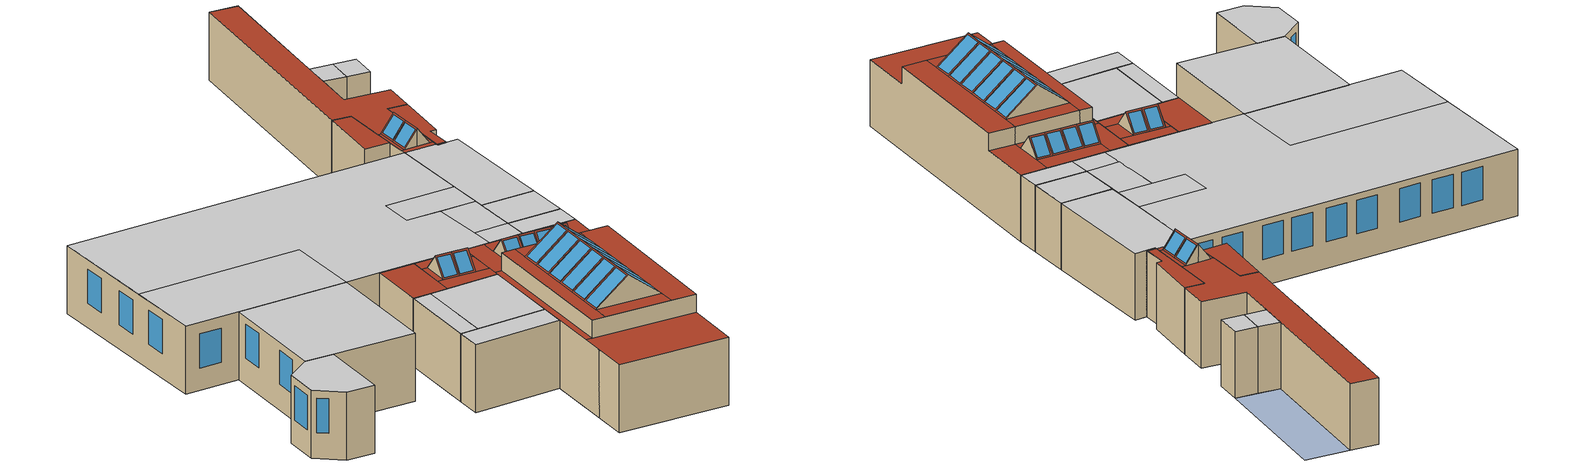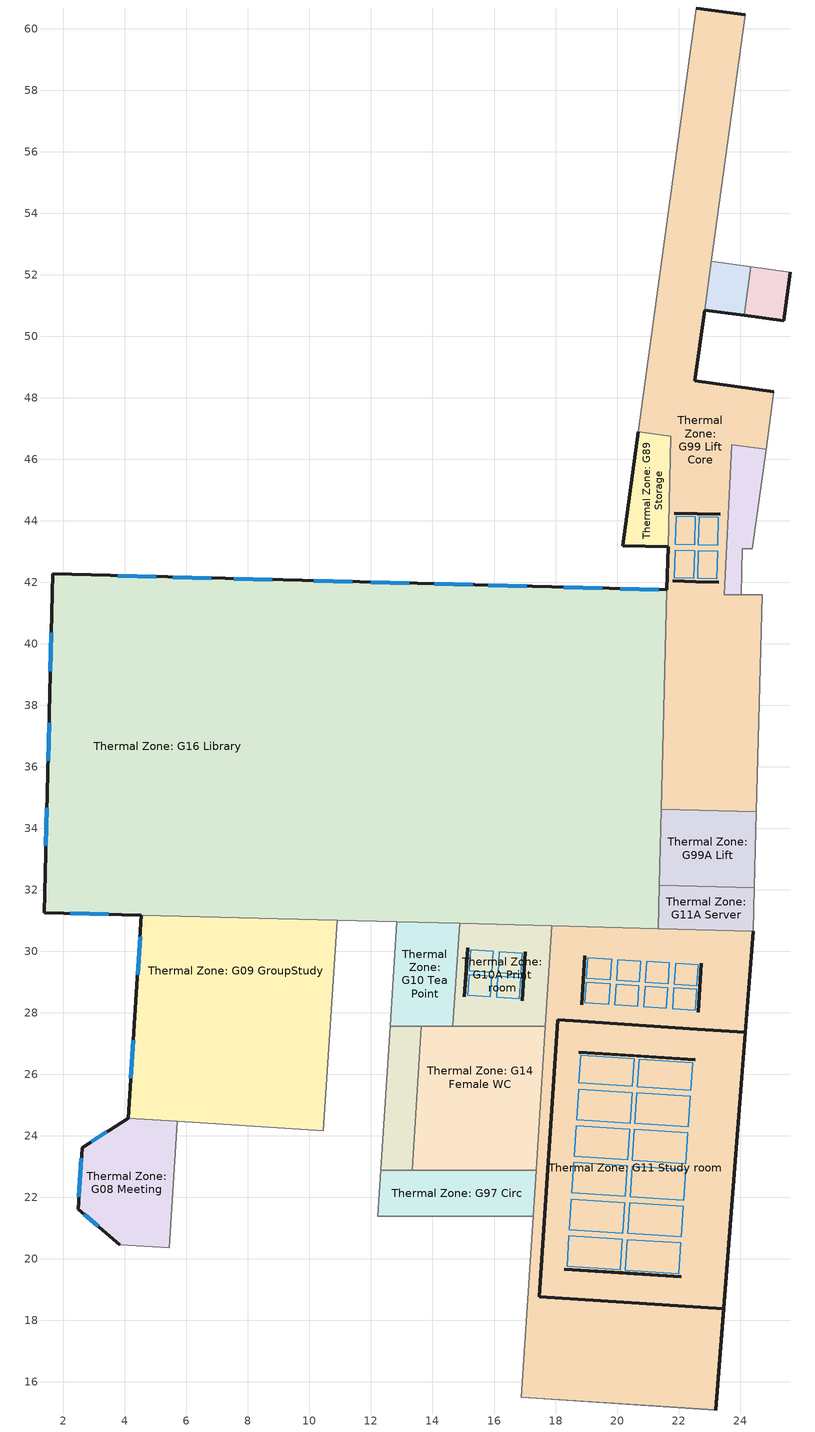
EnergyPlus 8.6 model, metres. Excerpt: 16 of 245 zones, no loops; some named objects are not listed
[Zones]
Thermal Zone: G08 Meeting
 floor to Thermal Zone: LG11 Office (InteriorCeiling Reversed): 4.1,24.58 5.7,24.48 5.44,20.36 3.83,20.47 2.48,21.62 2.61,23.62 z0
 wall outside (ExternalWall): 4.1,24.58 2.61,23.62 2.48,21.62 3.83,20.47 z0:3.77
 wall to Thermal Zone: G09 GroupStudy (InteriorWall): 5.7,24.48 4.1,24.58 z0:3.77
 wall to Thermal Zone: G07 Reception (InteriorWall): 3.83,20.47 5.44,20.36 5.7,24.48 z0:3.77
 window (GlazingCH): 2.68,21.44 3.13,21.06 / 3.4,24.13 2.9,23.81 z1.44:3.34; 2.58,23.27 2.5,22.02 z1.42:3.32
 ceiling to Thermal Zone: 106 Office (InteriorCeiling Reversed): 5.44,20.36 5.7,24.48 4.1,24.58 2.61,23.62 2.48,21.62 3.83,20.47 z3.77
Thermal Zone: G09 GroupStudy
 floor to Thermal Zone: LG13 Office (InteriorCeiling): 10.67,27.57 10.45,24.17 4.1,24.58 4.3,27.57 z0
 floor to Thermal Zone: LG15 Office (InteriorCeiling Reversed): 4.53,31.18 10.9,31.01 10.67,27.57 4.3,27.57 z0
 wall outside (ExternalWall): 4.53,31.18 4.1,24.58 z0:3.77
 wall to Thermal Zone: G07 Reception (InteriorWall): 5.7,24.48 10.45,24.17 10.9,31.01 z0:3.77
 wall to Thermal Zone: G16 Library (InteriorWall): 10.9,31.01 4.53,31.18 z0:3.77
 window (GlazingCH): 4.49,30.48 4.41,29.23 z1.47:3.37; 4.27,27.12 4.19,25.87 z1.42:3.32
 ceiling to Thermal Zone: 110 Kitchen (InteriorCeiling): 10.45,24.17 10.9,31.01 4.53,31.18 4.1,24.58 z3.77
Thermal Zone: G10 Tea Point
 floor to Thermal Zone: LG16 Cycles Store (InteriorCeiling): 12.84,30.96 14.88,30.91 14.66,27.57 12.62,27.57 z0
 wall to Thermal Zone: G14 Female WC (InteriorWall): 13.64,27.57 14.66,27.57 z0:3.77
 wall to Thermal Zone: G97A Riser (InteriorWall): 12.62,27.57 13.64,27.57 z0:3.77
 wall to Thermal Zone: G07 Reception (InteriorWall): 12.84,30.96 12.62,27.57 z0:3.77
 wall to Thermal Zone: G16 Library (InteriorWall): 14.88,30.91 12.84,30.96 z0:3.77
 wall to Thermal Zone: G10A Print room (InteriorWall): 14.66,27.57 14.88,30.91 z0:3.77
 roof outside (ExternalRoof): 14.66,27.57 14.88,30.91 12.84,30.96 12.62,27.57 z3.77
Thermal Zone: G10A Print room
 floor to Thermal Zone: LG16 Cycles Store (InteriorCeiling Reversed): 14.88,30.91 17.89,30.83 17.67,27.57 14.66,27.57 z0
 wall outside (ExternalWall): 16.97,29.19,4.77 16.92,28.39,3.77 17.02,29.99,3.77; 15.09,29.32,4.77 15.04,28.52,3.77 15.14,30.11,3.77
 wall to Thermal Zone: G16 Library (InteriorWall): 17.89,30.83 14.88,30.91 z0:3.77
 wall to Thermal Zone: G11 Study room (InteriorWall): 17.67,27.57 17.89,30.83 z0:3.77
 wall to Thermal Zone: G14 Female WC (InteriorWall): 14.66,27.57 17.67,27.57 z0:3.77
 roof outside (ExternalRoof): 16.03,29.25,4.77 15.98,28.46,3.77 16.92,28.39,3.77 16.97,29.19,4.77; 15.04,28.52 15.14,30.11 14.83,30.13 14.73,28.54 z3.77; 17.83,29.94 17.89,30.83 14.88,30.91 14.83,30.13 z3.77; 17.72,28.34 17.83,29.94 17.02,29.99 16.92,28.39 z3.77; 15.09,29.32,4.77 15.04,28.52,3.77 15.98,28.46,3.77 16.03,29.25,4.77; 15.09,29.32,4.77 16.03,29.25,4.77 16.08,30.05,3.77 15.14,30.11,3.77; 17.67,27.57 17.72,28.34 14.73,28.54 14.66,27.57 z3.77; 16.03,29.25,4.77 16.97,29.19,4.77 17.02,29.99,3.77 16.08,30.05,3.77
 skylight (GlazingCH): 16.13,29.19,4.69 16.08,28.51,3.85 16.82,28.46,3.85 16.86,29.14,4.69; 15.19,29.25,4.69 15.14,28.57,3.85 15.88,28.52,3.85 15.93,29.2,4.69; 15.93,29.32,4.69 15.98,30,3.85 15.24,30.04,3.85 15.2,29.37,4.69; 16.87,29.26,4.69 16.92,29.94,3.85 16.18,29.98,3.85 16.13,29.31,4.69
Thermal Zone: G11 Study room
 floor ground (ExternalFloor): 17.89,30.83 24.43,30.66 23.21,15.09 16.88,15.5 z0
 wall outside (ExternalWall): 24.17,27.37 22.61,27.47 18.81,27.72 18.07,27.77 17.48,18.77 23.47,18.38 z3.77:4.77; 22.69,28.82,4.77 22.64,28.02,3.77 22.75,29.62,3.77; 23.47,18.38,4.77 23.47,18.38,3.77 23.21,15.09,3.77 23.21,15.09,0 24.43,30.66,0 24.43,30.66,3.77 24.17,27.37,3.77 24.17,27.37,4.77; 18.9,29.07,4.77 18.85,28.27,3.77 18.95,29.86,3.77; 20.19,19.54,6.27 18.29,19.67,4.77 22.08,19.42,4.77; 20.65,26.6,6.27 22.54,26.47,4.77 18.75,26.72,4.77
 wall to Thermal Zone: G11A Server (InteriorWall): 24.43,30.66 21.33,30.74 z0:3.77
 wall to Thermal Zone: G93B Circ (InteriorWall): 16.88,15.5 23.21,15.09 z0:3.77
 wall to Thermal Zone: G12 Store (InteriorWall): 17.01,17.46 16.88,15.5 z0:3.77
 wall to Thermal Zone: G13 Male WC (InteriorWall): 17.27,21.39 17.01,17.46 z0:3.77
 wall to Thermal Zone: G97 Circ (InteriorWall): 17.37,22.88 17.27,21.39 z0:3.77
 wall to Thermal Zone: G14 Female WC (InteriorWall): 17.67,27.57 17.37,22.88 z0:3.77
 wall to Thermal Zone: G16 Library (InteriorWall): 21.33,30.74 17.89,30.83 z0:3.77
 roof outside (ExternalRoof): 22.61,27.47 22.64,28.02 18.85,28.27 18.81,27.72 z3.77; 24.17,27.37 24.43,30.66 22.82,30.7 22.61,27.47 z3.77; 22.75,29.62 22.82,30.7 19.02,30.8 18.95,29.86 z3.77; 22.69,28.82,4.77 22.75,29.62,3.77 21.81,29.68,3.77 21.76,28.88,4.77; 20.82,28.94,4.77 21.76,28.88,4.77 21.81,29.68,3.77 20.87,29.74,3.77; 20.82,28.94,4.77 20.87,29.74,3.77 19.93,29.8,3.77 19.88,29,4.77; 19.88,29,4.77 19.83,28.2,3.77 20.77,28.14,3.77 20.82,28.94,4.77; 22.69,28.82,4.77 21.76,28.88,4.77 21.7,28.08,3.77 22.64,28.02,3.77; 20.82,28.94,4.77 20.77,28.14,3.77 21.7,28.08,3.77 21.76,28.88,4.77; 23.21,15.09 23.47,18.38 17.1,18.79 16.88,15.5 z3.77; 18.9,29.07,4.77 18.85,28.27,3.77 19.83,28.2,3.77 19.88,29,4.77; 18.9,29.07,4.77 19.88,29,4.77 19.93,29.8,3.77 18.95,29.86,3.77; 17.48,18.77 18.07,27.77 17.69,27.79 17.1,18.79 z3.77; 18.81,27.72 19.02,30.8 17.89,30.83 17.69,27.79 z3.77; 18.23,18.72 18.81,27.72 18.07,27.77 17.48,18.77 z4.77; 23.47,18.38 24.17,27.37 22.61,27.47 22.02,18.47 z4.77; 22.02,18.47 22.08,19.42 18.29,19.67 18.23,18.72 z4.77; 22.54,26.47 22.61,27.47 18.81,27.72 18.75,26.72 z4.77; 20.19,19.54,6.27 20.26,20.74,6.27 18.37,20.86,4.77 18.29,19.67,4.77; 20.19,19.54,6.27 22.08,19.42,4.77 22.16,20.61,4.77 20.26,20.74,6.27; 20.57,25.51,6.27 22.47,25.38,4.77 22.54,26.47,4.77 20.65,26.6,6.27; 20.5,24.31,6.27 22.39,24.19,4.77 22.47,25.38,4.77 20.57,25.51,6.27; 20.5,24.31,6.27 20.42,23.12,6.27 22.31,23,4.77 22.39,24.19,4.77; 20.34,21.93,6.27 22.24,21.8,4.77 22.31,23,4.77 20.42,23.12,6.27; 20.26,20.74,6.27 22.16,20.61,4.77 22.24,21.8,4.77 20.34,21.93,6.27; 20.26,20.74,6.27 20.34,21.93,6.27 18.44,22.05,4.77 18.37,20.86,4.77; 20.34,21.93,6.27 20.42,23.12,6.27 18.52,23.24,4.77 18.44,22.05,4.77; 20.5,24.31,6.27 18.6,24.44,4.77 18.52,23.24,4.77 20.42,23.12,6.27; 20.5,24.31,6.27 20.57,25.51,6.27 18.68,25.63,4.77 18.6,24.44,4.77; 20.65,26.6,6.27 18.75,26.72,4.77 18.68,25.63,4.77 20.57,25.51,6.27
 skylight (GlazingCH): 21.86,28.94,4.69 22.6,28.89,4.69 22.64,29.56,3.85 21.9,29.61,3.85; 21.66,28.95,4.69 21.7,29.62,3.85 20.97,29.67,3.85 20.92,29,4.69; 20.72,29.01,4.69 20.77,29.68,3.85 20.03,29.73,3.85 19.98,29.06,4.69; 20.71,28.89,4.69 19.98,28.93,4.69 19.93,28.26,3.85 20.67,28.21,3.85; 22.59,28.76,4.69 21.85,28.81,4.69 21.81,28.14,3.85 22.55,28.09,3.85; 20.91,28.87,4.69 20.87,28.2,3.85 21.61,28.15,3.85 21.65,28.82,4.69; 19,29,4.69 18.95,28.32,3.85 19.73,28.27,3.85 19.78,28.95,4.69; 19.78,29.07,4.69 19.83,29.75,3.85 19.05,29.8,3.85 19.01,29.12,4.69; 20.11,19.65,6.21 20.18,20.64,6.21 18.44,20.75,4.83 18.37,19.76,4.83; 20.27,19.64,6.21 22.01,19.52,4.83 22.07,20.52,4.83 20.33,20.63,6.21; 20.66,25.6,6.21 22.4,25.49,4.83 22.46,26.38,4.83 20.72,26.49,6.21; 20.58,24.41,6.21 22.32,24.29,4.83 22.39,25.29,4.83 20.65,25.4,6.21; 20.57,24.21,6.21 20.5,23.21,6.21 22.24,23.1,4.83 22.31,24.09,4.83; 20.43,22.02,6.21 22.16,21.91,4.83 22.23,22.9,4.83 20.49,23.02,6.21; 20.35,20.83,6.21 22.09,20.72,4.83 22.15,21.71,4.83 20.41,21.82,6.21; 20.26,21.83,6.21 18.52,21.95,4.83 18.45,20.95,4.83 20.19,20.84,6.21; 20.33,23.03,6.21 18.59,23.14,4.83 18.53,22.15,4.83 20.27,22.03,6.21; 20.41,24.22,6.21 18.67,24.33,4.83 18.61,23.34,4.83 20.35,23.23,6.21; 20.42,24.42,6.21 20.49,25.41,6.21 18.75,25.52,4.83 18.69,24.53,4.83; 20.5,25.61,6.21 20.56,26.5,6.21 18.82,26.62,4.83 18.76,25.72,4.83
Thermal Zone: G11A Server
 floor to Thermal Zone: LG16 Cycles Store (InteriorCeiling): 21.37,32.15 24.47,32.07 24.43,30.66 21.33,30.74 z0
 wall adiabatic (ExternalWall): 24.43,30.66 24.47,32.07 z0:3.77
 wall to Thermal Zone: G16 Library (InteriorWall): 21.37,32.15 21.33,30.74 z0:3.77
 wall to Thermal Zone: G99A Lift (InteriorWall): 24.47,32.07 21.37,32.15 z0:3.77
 ceiling to Thermal Zone: 114A Server (InteriorCeiling): 24.43,30.66 24.47,32.07 21.37,32.15 21.33,30.74 z3.77
Thermal Zone: G14 Female WC
 floor to Thermal Zone: LG14 Kitchen (InteriorCeiling): 17.67,27.57 17.45,24.23 13.42,24.23 13.64,27.57 z0
 floor to Thermal Zone: LG12 Plant (InteriorCeiling Reversed): 13.42,24.23 17.45,24.23 17.37,22.88 13.33,22.88 z0
 wall to Thermal Zone: G97 Circ (InteriorWall): 13.33,22.88 17.37,22.88 z0:3.77
 wall to Thermal Zone: G97A Riser (InteriorWall): 13.64,27.57 13.33,22.88 z0:3.77
 ceiling to Thermal Zone: 111 Female WC (InteriorCeiling): 13.33,22.88 17.37,22.88 17.67,27.57 13.64,27.57 z3.77
Thermal Zone: G16 Library
 floor to Thermal Zone: LG97 Circulation (InteriorCeiling): 13.01,37.36 21.5,37.14 21.46,35.36 12.96,35.58 z0
 floor to Thermal Zone: LG20 Shower (InteriorCeiling): 17.39,41.86 18.87,41.82 18.8,38.79 17.31,38.83 z0
 floor to Thermal Zone: LG21 Disables WC (InteriorCeiling): 18.87,41.82 21.62,41.75 21.54,38.72 18.8,38.79 z0
 floor to Thermal Zone: LG98 Circulation (InteriorCeiling): 17.31,38.83 21.54,38.72 21.5,37.14 17.26,37.25 z0
 floor to Thermal Zone: LG19 Female WC (InteriorCeiling): 13.62,41.96 17.39,41.86 17.26,37.25 13.5,37.35 z0
 floor to Thermal Zone: LG18 Male WC (InteriorCeiling): 9.4,42.07 13.62,41.96 13.5,37.35 9.28,37.46 z0
 floor to Thermal Zone: LG96A Circulation (InteriorCeiling): 11.06,37.41 13.01,37.36 12.84,30.96 10.9,31.01 z0
 floor to Thermal Zone: LG17 Computer Cluster (InteriorCeiling): 9.28,37.46 11.06,37.41 10.9,31.01 9.11,31.06 z0; 1.66,42.27 9.4,42.07 9.11,31.06 1.37,31.26 z0
 floor to Thermal Zone: LG16 Cycles Store (InteriorCeiling): 18.5,35.43 21.46,35.36 21.33,30.74 17.17,30.85 17.26,34.53 18.47,34.5 z0
 floor to Thermal Zone: LG16A Circulation (InteriorCeiling Reversed): 17.29,35.47 18.5,35.43 18.47,34.5 17.26,34.53 z0
 floor to Thermal Zone: LG16 Cycles Store (InteriorCeiling Reversed): 12.96,35.58 17.29,35.47 17.17,30.85 12.84,30.96 z0
 wall outside (ExternalWall): 21.62,41.75 1.66,42.27 1.37,31.26 4.53,31.18 z0:3.77
 wall to Thermal Zone: G99 Lift Core (InteriorWall): 21.44,34.62 21.62,41.75 z0:3.77
 wall to Thermal Zone: G99A Lift (InteriorWall): 21.37,32.15 21.44,34.62 z0:3.77
 wall to Thermal Zone: G07 Reception (InteriorWall): 10.9,31.01 12.84,30.96 z0:3.77
 window (GlazingCH): 8.79,42.09 7.54,42.12 z1.48:3.38; 6.81,42.14 5.56,42.17 z1.46:3.36; 5.02,42.18 3.77,42.22 z1.45:3.35; 11.38,42.02 10.13,42.05 / 15.31,41.92 14.06,41.95 / 17.07,41.87 15.82,41.9 / 19.52,41.81 18.27,41.84 z1.49:3.39; 13.24,41.97 11.99,42 z1.51:3.41; 21.35,41.76 20.1,41.79 z1.5:3.4; 2.23,31.24 3.48,31.21 z1.22:3.12; 1.61,40.35 1.58,39.1 z1.34:3.24; 1.53,37.44 1.5,36.19 z1.33:3.23; 1.46,34.68 1.43,33.43 z1.37:3.27
 ceiling to Thermal Zone: 112 Seminar (InteriorCeiling): 10.9,31.01 11.01,35.4 1.49,35.64 1.37,31.26 z3.77
 ceiling to Thermal Zone: 196 Circ (InteriorCeiling): 21.45,35.12 21.5,37.12 17.43,37.23 17.38,35.23 z3.77
 ceiling to Thermal Zone: 114A Server (InteriorCeiling): 21.33,30.74 21.37,32.15 19.37,32.15 19.37,30.79 z3.77
 ceiling to Thermal Zone: 114 Store (InteriorCeiling): 21.37,32.15 21.45,35.12 19.37,35.18 19.37,32.15 z3.77
 ceiling to Thermal Zone: 113 Office (InteriorCeiling): 19.37,30.79 19.37,35.18 17.38,35.23 17.43,37.23 21.5,37.12 21.62,41.75 1.66,42.27 1.49,35.64 11.01,35.4 10.9,31.01 z3.77
Thermal Zone: G84 Storage
 floor to Thermal Zone: LG87 Store (InteriorCeiling Reversed): 23.06,52.44 24.35,52.26 24.13,50.68 22.85,50.86 z0
 wall outside (ExternalWall): 22.85,50.86 24.13,50.68 z0:3.77
 wall to Thermal Zone: G99 Lift Core (InteriorWall): 23.06,52.44 22.85,50.86 z0:3.77
 wall adiabatic (ExternalWall): 24.35,52.26 23.06,52.44 z0:3.77
 wall to Thermal Zone: G85 Storage (InteriorWall): 24.13,50.68 24.35,52.26 z0:3.77
 ceiling adiabatic (ExternalRoof): 24.13,50.68 24.35,52.26 23.06,52.44 22.85,50.86 z3.77
Thermal Zone: G85 Storage
 floor ground (ExternalFloor): 24.35,52.26 25.64,52.08 25.42,50.5 24.13,50.68 z0
 wall outside (ExternalWall): 24.13,50.68 25.42,50.5 25.64,52.08 z0:3.77
 wall adiabatic (ExternalWall): 25.64,52.08 24.35,52.26 z0:3.77
 ceiling adiabatic (ExternalRoof): 25.42,50.5 25.64,52.08 24.35,52.26 24.13,50.68 z3.77
Thermal Zone: G88 Storage
 floor to Thermal Zone: LG99 Lift Core (InteriorCeiling Reversed): 23.57,43.11 24.08,43.09 24.04,41.6 23.49,41.6 z0
 floor to Thermal Zone: LG90 PlantRoom (InteriorCeiling Reversed): 23.74,46.48 24.85,46.33 24.4,43.08 23.57,43.11 z0
 wall adiabatic (ExternalWall): 24.04,41.6 24.08,43.09 24.4,43.08 24.85,46.33 z0:3.77
 wall to Thermal Zone: G99 Lift Core (InteriorWall): 24.85,46.33 23.74,46.48 23.49,41.6 24.04,41.6 z0:3.77
 roof outside (ExternalRoof): 24.04,41.69 24.08,43.09 24.4,43.08 24.85,46.33 23.74,46.48 23.5,41.7 z3.77; 24.04,41.6 24.04,41.69 23.5,41.7 23.49,41.6 z3.77
Thermal Zone: G89 Storage
 floor to Thermal Zone: LG90 PlantRoom (InteriorCeiling): 20.69,46.9 21.75,46.75 21.66,43.16 20.18,43.2 z0
 wall outside (ExternalWall): 20.69,46.9 20.18,43.2 21.66,43.16 z0:3.77
 wall to Thermal Zone: G99 Lift Core (InteriorWall): 21.66,43.16 21.75,46.75 20.69,46.9 z0:3.77
 roof outside (ExternalRoof): 21.66,43.16 21.75,46.75 20.69,46.9 20.18,43.2 z3.77
Thermal Zone: G97 Circ
 floor to Thermal Zone: LG12 Plant (InteriorCeiling): 17.37,22.88 17.27,21.39 12.21,21.39 12.31,22.88 z0
 wall to Thermal Zone: G13 Male WC (InteriorWall): 12.21,21.39 17.27,21.39 z0:3.77
 wall to Thermal Zone: G07 Reception (InteriorWall): 12.31,22.88 12.21,21.39 z0:3.77
 wall to Thermal Zone: G97A Riser (InteriorWall): 13.33,22.88 12.31,22.88 z0:3.77
 ceiling to Thermal Zone: 197 Circulation (InteriorCeiling Reversed): 12.21,21.39 17.27,21.39 17.37,22.88 12.31,22.88 z3.77
Thermal Zone: G97A Riser
 floor to Thermal Zone: LG14 Kitchen (InteriorCeiling Reversed): 13.64,27.57 13.42,24.23 12.4,24.23 12.62,27.57 z0
 floor to Thermal Zone: LG12 Plant (InteriorCeiling Reversed): 13.42,24.23 13.33,22.88 12.31,22.88 12.4,24.23 z0
 wall to Thermal Zone: G07 Reception (InteriorWall): 12.62,27.57 12.31,22.88 z0:3.77
 ceiling to Thermal Zone: 197A Riser (InteriorCeiling): 12.31,22.88 13.33,22.88 13.64,27.57 12.62,27.57 z3.77
Thermal Zone: G99 Lift Core
 floor to Thermal Zone: LG99B Store (InteriorCeiling Reversed): 24.72,41.6 24.68,40.21 23.46,40.21 23.49,41.6 z0
 floor to Thermal Zone: LG90 PlantRoom (InteriorCeiling Reversed): 22.58,60.68 24.16,60.46 22.53,48.55 25.1,48.2 24.85,46.33 23.74,46.48 23.57,43.11 21.66,43.16 21.75,46.75 20.69,46.9 z0
 floor to Thermal Zone: LG99 Lift Core (InteriorCeiling): 21.66,43.16 23.57,43.11 23.49,41.6 23.46,40.21 21.58,40.21 z0
 floor to Thermal Zone: LG99 Lift Core (InteriorCeiling Reversed): 24.68,40.21 24.54,34.54 21.44,34.62 21.58,40.21 z0
 wall outside (ExternalWall): 21.66,43.16 21.62,41.75 / 24.16,60.46 22.58,60.68 / 25.1,48.2 22.53,48.55 22.85,50.86 z0:3.77; 22.61,44.23,4.77 23.36,44.21,3.77 22.61,44.23,3.77; 22.56,42.03,4.77 23.31,42.01,3.77 22.56,42.03,3.77; 22.56,42.03,4.77 22.56,42.03,3.77 21.81,42.05,3.77; 22.61,44.23,4.77 22.61,44.23,3.77 21.86,44.25,3.77
 wall adiabatic (ExternalWall): 22.58,60.68 20.69,46.9 / 23.06,52.44 24.16,60.46 / 24.85,46.33 25.1,48.2 / 24.54,34.54 24.72,41.6 24.04,41.6 z0:3.77
 wall to Thermal Zone: G99A Lift (InteriorWall): 21.44,34.62 24.54,34.54 z0:3.77
 ceiling to Thermal Zone: 199 Lift Core (InteriorCeiling): 24.54,34.54 24.72,41.6 23.49,41.6 23.5,41.7 21.62,41.75 21.44,34.62 z3.77
 roof outside (ExternalRoof): 22.58,43.13,4.77 21.83,43.15,3.77 21.81,42.05,3.77 22.56,42.03,4.77; 22.58,43.13,4.77 22.56,42.03,4.77 23.31,42.01,3.77 23.33,43.11,3.77; 22.58,43.13,4.77 23.33,43.11,3.77 23.36,44.21,3.77 22.61,44.23,4.77; 22.61,44.23,4.77 21.86,44.25,3.77 21.83,43.15,3.77 22.58,43.13,4.77; 23.51,42 23.62,44.2 23.36,44.21 23.31,42.01 z3.77; 23.5,41.7 23.51,42 21.63,42.05 21.62,41.75 z3.77; 21.81,42.05 21.86,44.25 21.69,44.25 21.63,42.05 z3.77; 23.62,44.2 23.74,46.48 24.85,46.33 25.1,48.2 22.53,48.55 24.16,60.46 22.58,60.68 20.69,46.9 21.75,46.75 21.69,44.25 z3.77
 skylight (GlazingCH): 22.5,42.13,4.69 22.52,43.03,4.69 21.89,43.05,3.85 21.87,42.15,3.85; 22.64,43.03,4.69 22.62,42.13,4.69 23.25,42.11,3.85 23.27,43.01,3.85; 22.67,44.13,4.69 22.65,43.23,4.69 23.28,43.21,3.85 23.3,44.11,3.85; 22.53,43.23,4.69 22.55,44.13,4.69 21.92,44.14,3.85 21.9,43.25,3.85
Thermal Zone: G99A Lift
 floor to Thermal Zone: LG99A Lift (InteriorCeiling Reversed): 21.44,34.62 24.54,34.54 24.47,32.07 21.37,32.15 z0
 wall adiabatic (ExternalWall): 24.47,32.07 24.54,34.54 z0:3.77
 ceiling to Thermal Zone: 199A Lift (InteriorCeiling): 24.47,32.07 24.54,34.54 21.44,34.62 21.37,32.15 z3.77
shading: 24.16,60.46 23.06,52.44 / 23.06,52.44 25.64,52.08 z0:3.77; 24.16,60.46 26.74,60.11 25.64,52.08 23.06,52.44 z0; 22.58,60.68 24.16,60.46 23.06,52.44 25.64,52.08 25.42,50.5 21.26,51.07 z3.77
[Building]
Central House: 32, , 0.07, 0.2, , 25
[Site:Location]
LONDON/GATWICK: 51.15, -0.18, 0, 62
[SizingPeriod:DesignDay]
LONDON/GATWICK Ann Clg .4% Condns DB=>MWB: 7, 21, SummerDesignDay, 27.2, 9.7, DefaultMultipliers, , Wetbulb, 18.7, , , , , 100582, 3.5, 90, No, No, No, ASHRAETau, , , 0.455, 1.974
LONDON/GATWICK Ann Htg 99.6% Condns DB: 2, 21, WinterDesignDay, -4.6, 0, DefaultMultipliers, , Wetbulb, -4.6, , , , , 100582, 1.5, 80, No, No, No, ASHRAEClearSky, , , , , 0
[SITE:GROUNDTEMPERATURE:BUILDINGSURFACE]
8.3, 6.4, 5.8, 6.3, 8.9, 11.7, 14.4, 16.4, 17, 16.1, 13.8, 11
[Material]
Asphalt: VeryRough, 0.01, 0.169175, 1121.29, 1460, 0.9, 0.7, 0.7
Brick (100mm): MediumRough, 0.1, 0.707248, 1845, 840, 0.9, 0.6, 0.6
Brick (200mm): MediumRough, 0.2, 0.802466, 1845, 840, 0.9, 0.6, 0.6
CastConcrete 300mm: MediumRough, 0.3, 0.182984, 1900, 930, 0.9, 0.6, 0.6
ConcreteDeck 50mm: MediumRough, 0.05, 0.201611, 1900, 930, 0.9, 0.6, 0.6
InsulationCelotex: MediumRough, 0.04, 0.0184196, 50.4, 840, 0.9, 0.5, 0.5
InsulationPartition: MediumRough, 0.025, 0.0344579, 33, 840, 0.9, 0.5, 0.5
PlasterboardConstruction 12mm: MediumSmooth, 0.012, 0.035, 670, 800, 0.9, 0.4, 0.4
Plywood 40mm: MediumSmooth, 0.04, 0.183917, 608, 1630, 0.9, 0.5, 0.5
[Material:AirGap]
Air cavity 10 wall: 0.164029
Air cavity 130 floor: 0.181308
Air cavity 350 ceiling: 0.180993
Air cavity 50 wall: 0.171593
[WindowMaterial:SimpleGlazingSystem]
SingleAndSecondaryGlazing: 2.94836, 0.54, 0.71
[WindowMaterial:Blind]
SolsticeVenetianBlind: Horizontal, 0.025, 0.01875, 0.001, 45, 247.028, 0, 0.5, 0.5, 0, 0.5, 0.5, 0, 0.5, 0.5, 0, 0.5, 0.5, 0, 0.9, 0.9, 0.05, 0.5, 0.5, 0.5, 0.5, 0, 180
[Construction]
ExternalFloor: CastConcrete 300mm, ConcreteDeck 50mm
ExternalRoof: Asphalt, CastConcrete 300mm, InsulationCelotex, PlasterboardConstruction 12mm
ExternalWall: Brick (200mm), Air cavity 50 wall, Brick (100mm), Air cavity 10 wall, InsulationCelotex, PlasterboardConstruction 12mm
GlazingCH: SingleAndSecondaryGlazing
InteriorCeiling: Plywood 40mm, Air cavity 130 floor, CastConcrete 300mm, Air cavity 350 ceiling, PlasterboardConstruction 12mm
InteriorCeiling Reversed: PlasterboardConstruction 12mm, Air cavity 350 ceiling, CastConcrete 300mm, Air cavity 130 floor, Plywood 40mm
InteriorWall: PlasterboardConstruction 12mm, Air cavity 50 wall, InsulationPartition, Air cavity 50 wall, PlasterboardConstruction 12mm
[WindowProperty:ShadingControl]
Shading Control: InteriorBlind, , OnIfHighSolarOnWindow, , 27, No, No, SolsticeVenetianBlind
[Zone]
Thermal Zone: G08 Meeting: -0, 3.83236, 20.4675, 3.60956e-16
Thermal Zone: G09 GroupStudy: -0, 10.8951, 31.0126, 3.60956e-16
Thermal Zone: G10 Tea Point: -0, 14.6626, 27.5665, 3.60956e-16
Thermal Zone: G10A Print room: -0, 14.8807, 30.9086, 3.60956e-16
Thermal Zone: G11 Study room: -0.745158, 18.6482, 15.2049, 3.77
Thermal Zone: G11A Server: -0, 24.4706, 32.0655, 3.60956e-16
Thermal Zone: G14 Female WC: -0, 13.6403, 27.5665, 3.60956e-16
Thermal Zone: G16 Library: -0, -1.72865, 31.2611, 3.60956e-16
Thermal Zone: G84 Storage: -0, 22.8483, 50.8554, 3.60956e-16
Thermal Zone: G85 Storage: -0, 24.1342, 50.6791, 3.60956e-16
Thermal Zone: G88 Storage: -0, 24.4034, 43.0849, 3.60956e-16
Thermal Zone: G89 Storage: -0, 20.1815, 43.195, 3.60956e-16
Thermal Zone: G97 Circ; Thermal Zone: G97A Riser: -0, 13.3347, 22.8845, 3.60956e-16
Thermal Zone: G99 Lift Core: -0, 21.6219, 41.7517, 3.60956e-16
Thermal Zone: G99A Lift: -0, 24.5351, 34.5392, 3.60956e-16
[ZoneVentilation:DesignFlowRate]
NVG08: Thermal Zone: G08 Meeting, Office_OccSched, Flow/Person, 0, 0, 0.012168, 5, Natural, 0, 1, 0.606, 0.03636, 0.1177, 0, 18, MinIndoorTemp_Sched, 100, , 1, DeltaTemp_Sched, -100, MinOutdoorTemp_Sched, 100, MaxOutdoorTemp_Sched, 40
NVG09: Thermal Zone: G09 GroupStudy, Office_OccSched, Flow/Person, 0, 0, 0.012168, 5, Natural, 0, 1, 0.606, 0.03636, 0.1177, 0, 18, MinIndoorTemp_Sched, 100, , 1, DeltaTemp_Sched, -100, MinOutdoorTemp_Sched, 100, MaxOutdoorTemp_Sched, 40
NVG16: Thermal Zone: G16 Library, Office_OccSched, Flow/Person, 0, 0, 0.012168, 5, Natural, 0, 1, 0.606, 0.03636, 0.1177, 0, 18, MinIndoorTemp_Sched, 100, , 1, DeltaTemp_Sched, -100, MinOutdoorTemp_Sched, 100, MaxOutdoorTemp_Sched, 40
[DesignSpecification:OutdoorAir]
DesignOutdoorAir_Office; DesignOutdoorAir_Meeting: Sum, 0, 0, 0, 4, OutAirFlowRateSched
DesignOutdoorAir_Lavatory; DesignOutdoorAir_Server: Sum, 0, 0, 0, 10, OutAirFlowRateSched
DesignOutdoorAir_Library: Sum, 0, 0, 0, 10
[DesignSpecification:ZoneAirDistribution]
Thermal Zone: G08 Meeting Design Spec Zone Air Dist; Thermal Zone: G09 GroupStudy Design Spec Zone Air Dist; Thermal Zone: G11 Study room Design Spec Zone Air Dist; Thermal Zone: G11A Server Design Spec Zone Air Dist; Thermal Zone: G14 Female WC Design Spec Zone Air Dist; Thermal Zone: G16 Library Design Spec Zone Air Dist: 1, 1
[Sizing:Zone]
Thermal Zone: G08 Meeting: SupplyAirTemperature, 14, 11.11, SupplyAirTemperature, 40, 11.11, 0.0085, 0.008, DesignOutdoorAir_Meeting, , , DesignDay, 0, 0.000762, 0, 0, DesignDay, 0, 0.002032, 0.141576, 0.3, Thermal Zone: G08 Meeting Design Spec Zone Air Dist, No
Thermal Zone: G09 GroupStudy: SupplyAirTemperature, 14, 11.11, SupplyAirTemperature, 40, 11.11, 0.0085, 0.008, DesignOutdoorAir_Meeting, , , DesignDay, 0, 0.000762, 0, 0, DesignDay, 0, 0.002032, 0.141576, 0.3, Thermal Zone: G09 GroupStudy Design Spec Zone Air Dist, No
Thermal Zone: G11 Study room: SupplyAirTemperature, 14, 11.11, SupplyAirTemperature, 40, 11.11, 0.0085, 0.008, DesignOutdoorAir_Office, , , DesignDay, 0, 0.000762, 0, 0, DesignDay, 0, 0.002032, 0.141576, 0.3, Thermal Zone: G11 Study room Design Spec Zone Air Dist, No
Thermal Zone: G11A Server: SupplyAirTemperature, 14, 11.11, SupplyAirTemperature, 40, 11.11, 0.0085, 0.008, DesignOutdoorAir_Server, , , DesignDay, 0, 0.000762, 0, 0, DesignDay, 0, 0.002032, 0.141576, 0.3, Thermal Zone: G11A Server Design Spec Zone Air Dist, No
Thermal Zone: G14 Female WC: SupplyAirTemperature, 14, 11.11, SupplyAirTemperature, 40, 11.11, 0.0085, 0.008, DesignOutdoorAir_Lavatory, , , DesignDay, 0, 0.000762, 0, 0, DesignDay, 0, 0.002032, 0.141576, 0.3, Thermal Zone: G14 Female WC Design Spec Zone Air Dist, No
Thermal Zone: G16 Library: SupplyAirTemperature, 14, 11.11, SupplyAirTemperature, 40, 11.11, 0.0085, 0.008, DesignOutdoorAir_Library, , , DesignDay, 0, 0.000762, 0, 0, DesignDay, 0, 0.002032, 0.141576, 0.3, Thermal Zone: G16 Library Design Spec Zone Air Dist, No
[ZoneControl:Thermostat]
Thermal Zone: G08 Meeting Thermostat: Thermal Zone: G08 Meeting, Thermal Zone: G08 Meeting Thermostat Schedule, ThermostatSetpoint:DualSetpoint, Thermostat Setpoint Dual Setpoint 114
Thermal Zone: G09 GroupStudy Thermostat: Thermal Zone: G09 GroupStudy, Thermal Zone: G09 GroupStudy Thermostat Schedule, ThermostatSetpoint:DualSetpoint, Thermostat Setpoint Dual Setpoint 116
Thermal Zone: G11 Study room Thermostat: Thermal Zone: G11 Study room, Thermal Zone: G11 Study room Thermostat Schedule, ThermostatSetpoint:DualSetpoint, Thermostat Setpoint Dual Setpoint 117
Thermal Zone: G11A Server Thermostat: Thermal Zone: G11A Server, Thermal Zone: G11A Server Thermostat Schedule, ThermostatSetpoint:DualSetpoint, Thermostat Setpoint Dual Setpoint 118
Thermal Zone: G16 Library Thermostat: Thermal Zone: G16 Library, Thermal Zone: G16 Library Thermostat Schedule, ThermostatSetpoint:DualSetpoint, Thermostat Setpoint Dual Setpoint 120
[ThermostatSetpoint:DualSetpoint]
Thermostat Setpoint Dual Setpoint 114; Thermostat Setpoint Dual Setpoint 116; Thermostat Setpoint Dual Setpoint 117; Thermostat Setpoint Dual Setpoint 120: Office_Heating, Office_Cooling
Thermostat Setpoint Dual Setpoint 118: Server_Heating, Server_Cooling
[Zone equipment]
Thermal Zone: G08 Meeting: VRF Zone Terminal 98
Thermal Zone: G09 GroupStudy: VRF Zone Terminal 96
Thermal Zone: G11 Study room: VRF Zone Terminal 92, VRF Zone Terminal 93, VRF Zone Terminal 94, AHUG01, VRF Zone Terminal 158
Thermal Zone: G11A Server: VRF Zone Terminal 195, VRF Zone Terminal 196
Thermal Zone: G14 Female WC: EF-G01&#44 EF-G03
Thermal Zone: G16 Library: VRF Zone Terminal 82, VRF Zone Terminal 83, VRF Zone Terminal 84, VRF Zone Terminal 85, VRF Zone Terminal 86, VRF Zone Terminal 87, VRF Zone Terminal 88
[AirConditioner:VariableRefrigerantFlow]
VRVGround: Always On Discrete 1, 100000, 3.15986, -5, 43, VRF System VRFCoolCapFT 8, VRF System VRFCoolCapFTBoundary 8, VRF System VRFCoolCapFTHi 8, VRF System VRFCoolEIRFT 8, VRF System VRFCoolEIRFTBoundary 8, VRF System VRFCoolEIRFTHi 8, VRF System CoolingEIRLowPLR 8, VRF System CoolingEIRHiPLR 8, VRF System CoolingCombRatio 8, VRF System VRFCPLFFPLR 15, 80000, 1, 3.87105, -20, 30, VRF System VRFHeatCapFT 8, VRF System VRFHeatCapFTBoundary 8, VRF System VRFHeatCapFTHi 8, VRF System VRFHeatEIRFT 8, VRF System VRFHeatEIRFTBoundary 8, VRF System VRFHeatEIRFTHi 8, WetBulbTemperature, VRF System HeatingEIRLowPLR 8, VRF System HeatingEIRHiPLR 8, VRF System HeatingCombRatio 8, VRF System VRFCPLFFPLR 16, 0.25, Thermal Zone: G16 Library, ZonePriority, , VRVGround Terminal List, Yes, 30, 10, VRF System CoolingLengthCorrectionFactor 8, -0.000386, 30, VRF System HeatingLengthCorrectionFactor 8, 0, 15, 3, 0.33, 7, Resistive, Timed, , 0.058333, 1e-07, 7, AirCooled, , , Autosize, 0.9, Autosize, Autosize, , 0, 2, , Electricity, 0, 20, VRF System Heat Recovery Cooling Cap Modifier 8, 0.5, 0.083, VRF System Heat Recovery Cooling Energy Modifier 8, 1, 0, VRF System Heat Recovery Heating Cap Modifier 8, 0.5, 0.083, VRF System Heat Recovery Heating Energy Modifier 8, 0.5, 0
[Schedule:Compact]
Thermal Zone: G08 Meeting Thermostat Schedule: Thermal Zone: G08 Meeting Thermostat Schedule Type Limits, Through: 12/31, For: AllDays, Until: 24:00, 4
Thermal Zone: G09 GroupStudy Thermostat Schedule: Thermal Zone: G09 GroupStudy Thermostat Schedule Type Limits, Through: 12/31, For: AllDays, Until: 24:00, 4
Thermal Zone: G11 Study room Thermostat Schedule: Thermal Zone: G11 Study room Thermostat Schedule Type Limits, Through: 12/31, For: AllDays, Until: 24:00, 4
Thermal Zone: G11A Server Thermostat Schedule: Thermal Zone: G11A Server Thermostat Schedule Type Limits, Through: 12/31, For: AllDays, Until: 24:00, 4
Thermal Zone: G16 Library Thermostat Schedule: Thermal Zone: G16 Library Thermostat Schedule Type Limits, Through: 12/31, For: AllDays, Until: 24:00, 4
OutAirFlowRateSched: Fraction, Through: 12/31, For: Weekdays WinterDesignDay SummerDesignDay, Until: 00:30, 0, Until: 01:00, 0, Until: 01:30, 0.15, Until: 02:00, 0.15, Until: 02:30, 0.15, Until: 03:00, 0.15, Until: 03:30, 0.15, Until: 04:00, 0.15, Until: 04:30, 0.15, Until: 05:00, 0.15, Until: 05:30, 0.15, Until: 06:00, 0.15, Until: 06:30, 0.15, Until: 07:00, 0.15, Until: 07:30, 0.15, Until: 08:00, 1, Until: 08:30, 1, Until: 09:00, 1, Until: 09:30, 1, Until: 10:00, 1, Until: 10:30, 1, Until: 11:00, 1, Until: 11:30, 1, Until: 12:00, 1, Until: 12:30, 1, Until: 13:00, 1, Until: 13:30, 1, Until: 14:00, 1, Until: 14:30, 1, Until: 15:00, 1, Until: 15:30, 1, Until: 16:00, 1, Until: 16:30, 1, Until: 17:00, 1, Until: 17:30, 1, Until: 18:00, 1, Until: 18:30, 1, Until: 19:00, 1, Until: 19:30, 1, Until: 20:00, 0.15, Until: 20:30, 0.15, Until: 21:00, 0.15, Until: 21:30, 0.15, Until: 22:00, 0.15, Until: 22:30, 0.15, Until: 23:00, 0.15, Until: 23:30, 0.15, Until: 24:00, 0.15, For: Weekends Holiday, Until: 00:30, 0.15, Until: 01:00, 0.15, Until: 01:30, 0.15, Until: 02:00, 0.15, Until: 02:30, 0.15, Until: 03:00, 0.15, Until: 03:30, 0.15, Until: 04:00, 0.15, Until: 04:30, 0.15, Until: 05:00, 0.15, Until: 05:30, 0.15, Until: 06:00, 0.15, Until: 06:30, 0.15, Until: 07:00, 0.15, Until: 07:30, 0.15, Until: 08:00, 1, Until: 08:30, 1, Until: 09:00, 1, Until: 09:30, 1, Until: 10:00, 1, Until: 10:30, 1, Until: 11:00, 1, Until: 11:30, 1, Until: 12:00, 1, Until: 12:30, 1, Until: 13:00, 1, Until: 13:30, 1, Until: 14:00, 1, Until: 14:30, 1, Until: 15:00, 1, Until: 15:30, 1, Until: 16:00, 1, Until: 16:30, 1, Until: 17:00, 1, Until: 17:30, 1, Until: 18:00, 1, Until: 18:30, 1, Until: 19:00, 1, Until: 19:30, 1, Until: 20:00, 0.15, Until: 20:30, 0.15, Until: 21:00, 0.15, Until: 21:30, 0.15, Until: 22:00, 0.15, Until: 22:30, 0.15, Until: 23:00, 0.15, Until: 23:30, 0.15, Until: 24:00, 0.15
DeltaTemp_Sched: Temperature, Through: 12/31, For: Weekdays WinterDesignDay SummerDesignDay, Until: 00:30, -1.81556, Until: 01:00, -1.81556, Until: 01:30, -1.81556, Until: 02:00, -1.81556, Until: 02:30, -1.81556, Until: 03:00, -1.81556, Until: 03:30, -1.81556, Until: 04:00, -1.81556, Until: 04:30, -1.81556, Until: 05:00, -1.81556, Until: 05:30, -1.81556, Until: 06:00, -1.81556, Until: 06:30, -1.81556, Until: 07:00, -1.81556, Until: 07:30, -1.81556, Until: 08:00, -1.81556, Until: 08:30, -1.81556, Until: 09:00, -1.81556, Until: 09:30, -1.81556, Until: 10:00, -1.81556, Until: 10:30, -1.81556, Until: 11:00, -1.81556, Until: 11:30, -1.81556, Until: 12:00, -1.81556, Until: 12:30, -1.81556, Until: 13:00, -1.81556, Until: 13:30, -1.81556, Until: 14:00, -1.81556, Until: 14:30, -1.81556, Until: 15:00, -1.81556, Until: 15:30, -1.81556, Until: 16:00, -1.81556, Until: 16:30, -1.81556, Until: 17:00, -1.81556, Until: 17:30, -1.81556, Until: 18:00, -1.81556, Until: 18:30, -1.81556, Until: 19:00, -1.81556, Until: 19:30, -1.81556, Until: 20:00, -1.81556, Until: 20:30, -1.81556, Until: 21:00, -1.81556, Until: 21:30, -1.81556, Until: 22:00, -1.81556, Until: 22:30, -1.81556, Until: 23:00, -1.81556, Until: 23:30, -1.81556, Until: 24:00, -1.81556, For: Weekends Holiday, Until: 00:30, -1.81556, Until: 01:00, -1.81556, Until: 01:30, -1.81556, Until: 02:00, -1.81556, Until: 02:30, -1.81556, Until: 03:00, -1.81556, Until: 03:30, -1.81556, Until: 04:00, -1.81556, Until: 04:30, -1.81556, Until: 05:00, -1.81556, Until: 05:30, -1.81556, Until: 06:00, -1.81556, Until: 06:30, -1.81556, Until: 07:00, -1.81556, Until: 07:30, -1.81556, Until: 08:00, -1.81556, Until: 08:30, -1.81556, Until: 09:00, -1.81556, Until: 09:30, -1.81556, Until: 10:00, -1.81556, Until: 10:30, -1.81556, Until: 11:00, -1.81556, Until: 11:30, -1.81556, Until: 12:00, -1.81556, Until: 12:30, -1.81556, Until: 13:00, -1.81556, Until: 13:30, -1.81556, Until: 14:00, -1.81556, Until: 14:30, -1.81556, Until: 15:00, -1.81556, Until: 15:30, -1.81556, Until: 16:00, -1.81556, Until: 16:30, -1.81556, Until: 17:00, -1.81556, Until: 17:30, -1.81556, Until: 18:00, -1.81556, Until: 18:30, -1.81556, Until: 19:00, -1.81556, Until: 19:30, -1.81556, Until: 20:00, -1.81556, Until: 20:30, -1.81556, Until: 21:00, -1.81556, Until: 21:30, -1.81556, Until: 22:00, -1.81556, Until: 22:30, -1.81556, Until: 23:00, -1.81556, Until: 23:30, -1.81556, Until: 24:00, -1.81556
MinIndoorTemp_Sched: Temperature, Through: 12/31, For: Weekdays WinterDesignDay SummerDesignDay, Until: 00:30, 23.2747, Until: 01:00, 23.2747, Until: 01:30, 23.2747, Until: 02:00, 23.2747, Until: 02:30, 23.2747, Until: 03:00, 23.2747, Until: 03:30, 23.2747, Until: 04:00, 23.2747, Until: 04:30, 23.2747, Until: 05:00, 23.2747, Until: 05:30, 23.2747, Until: 06:00, 23.2747, Until: 06:30, 23.2747, Until: 07:00, 23.2747, Until: 07:30, 23.2747, Until: 08:00, 23.2747, Until: 08:30, 23.2747, Until: 09:00, 23.2747, Until: 09:30, 23.2747, Until: 10:00, 23.2747, Until: 10:30, 23.2747, Until: 11:00, 23.2747, Until: 11:30, 23.2747, Until: 12:00, 23.2747, Until: 12:30, 23.2747, Until: 13:00, 23.2747, Until: 13:30, 23.2747, Until: 14:00, 23.2747, Until: 14:30, 23.2747, Until: 15:00, 23.2747, Until: 15:30, 23.2747, Until: 16:00, 23.2747, Until: 16:30, 23.2747, Until: 17:00, 23.2747, Until: 17:30, 23.2747, Until: 18:00, 23.2747, Until: 18:30, 23.2747, Until: 19:00, 23.2747, Until: 19:30, 23.2747, Until: 20:00, 23.2747, Until: 20:30, 23.2747, Until: 21:00, 23.2747, Until: 21:30, 23.2747, Until: 22:00, 23.2747, Until: 22:30, 23.2747, Until: 23:00, 23.2747, Until: 23:30, 23.2747, Until: 24:00, 23.2747, For: Weekends Holiday, Until: 00:30, 23.2747, Until: 01:00, 23.2747, Until: 01:30, 23.2747, Until: 02:00, 23.2747, Until: 02:30, 23.2747, Until: 03:00, 23.2747, Until: 03:30, 23.2747, Until: 04:00, 23.2747, Until: 04:30, 23.2747, Until: 05:00, 23.2747, Until: 05:30, 23.2747, Until: 06:00, 23.2747, Until: 06:30, 23.2747, Until: 07:00, 23.2747, Until: 07:30, 23.2747, Until: 08:00, 23.2747, Until: 08:30, 23.2747, Until: 09:00, 23.2747, Until: 09:30, 23.2747, Until: 10:00, 23.2747, Until: 10:30, 23.2747, Until: 11:00, 23.2747, Until: 11:30, 23.2747, Until: 12:00, 23.2747, Until: 12:30, 23.2747, Until: 13:00, 23.2747, Until: 13:30, 23.2747, Until: 14:00, 23.2747, Until: 14:30, 23.2747, Until: 15:00, 23.2747, Until: 15:30, 23.2747, Until: 16:00, 23.2747, Until: 16:30, 23.2747, Until: 17:00, 23.2747, Until: 17:30, 23.2747, Until: 18:00, 23.2747, Until: 18:30, 23.2747, Until: 19:00, 23.2747, Until: 19:30, 23.2747, Until: 20:00, 23.2747, Until: 20:30, 23.2747, Until: 21:00, 23.2747, Until: 21:30, 23.2747, Until: 22:00, 23.2747, Until: 22:30, 23.2747, Until: 23:00, 23.2747, Until: 23:30, 23.2747, Until: 24:00, 23.2747
MaxOutdoorTemp_Sched: Temperature, Through: 12/31, For: Weekdays WinterDesignDay SummerDesignDay, Until: 00:30, 30.0387, Until: 01:00, 30.0387, Until: 01:30, 30.0387, Until: 02:00, 30.0387, Until: 02:30, 30.0387, Until: 03:00, 30.0387, Until: 03:30, 30.0387, Until: 04:00, 30.0387, Until: 04:30, 30.0387, Until: 05:00, 30.0387, Until: 05:30, 30.0387, Until: 06:00, 30.0387, Until: 06:30, 30.0387, Until: 07:00, 30.0387, Until: 07:30, 30.0387, Until: 08:00, 30.0387, Until: 08:30, 30.0387, Until: 09:00, 30.0387, Until: 09:30, 30.0387, Until: 10:00, 30.0387, Until: 10:30, 30.0387, Until: 11:00, 30.0387, Until: 11:30, 30.0387, Until: 12:00, 30.0387, Until: 12:30, 30.0387, Until: 13:00, 30.0387, Until: 13:30, 30.0387, Until: 14:00, 30.0387, Until: 14:30, 30.0387, Until: 15:00, 30.0387, Until: 15:30, 30.0387, Until: 16:00, 30.0387, Until: 16:30, 30.0387, Until: 17:00, 30.0387, Until: 17:30, 30.0387, Until: 18:00, 30.0387, Until: 18:30, 30.0387, Until: 19:00, 30.0387, Until: 19:30, 30.0387, Until: 20:00, 30.0387, Until: 20:30, 30.0387, Until: 21:00, 30.0387, Until: 21:30, 30.0387, Until: 22:00, 30.0387, Until: 22:30, 30.0387, Until: 23:00, 30.0387, Until: 23:30, 30.0387, Until: 24:00, 30.0387, For: Weekends Holiday, Until: 00:30, 30.0387, Until: 01:00, 30.0387, Until: 01:30, 30.0387, Until: 02:00, 30.0387, Until: 02:30, 30.0387, Until: 03:00, 30.0387, Until: 03:30, 30.0387, Until: 04:00, 30.0387, Until: 04:30, 30.0387, Until: 05:00, 30.0387, Until: 05:30, 30.0387, Until: 06:00, 30.0387, Until: 06:30, 30.0387, Until: 07:00, 30.0387, Until: 07:30, 30.0387, Until: 08:00, 30.0387, Until: 08:30, 30.0387, Until: 09:00, 30.0387, Until: 09:30, 30.0387, Until: 10:00, 30.0387, Until: 10:30, 30.0387, Until: 11:00, 30.0387, Until: 11:30, 30.0387, Until: 12:00, 30.0387, Until: 12:30, 30.0387, Until: 13:00, 30.0387, Until: 13:30, 30.0387, Until: 14:00, 30.0387, Until: 14:30, 30.0387, Until: 15:00, 30.0387, Until: 15:30, 30.0387, Until: 16:00, 30.0387, Until: 16:30, 30.0387, Until: 17:00, 30.0387, Until: 17:30, 30.0387, Until: 18:00, 30.0387, Until: 18:30, 30.0387, Until: 19:00, 30.0387, Until: 19:30, 30.0387, Until: 20:00, 30.0387, Until: 20:30, 30.0387, Until: 21:00, 30.0387, Until: 21:30, 30.0387, Until: 22:00, 30.0387, Until: 22:30, 30.0387, Until: 23:00, 30.0387, Until: 23:30, 30.0387, Until: 24:00, 30.0387
MinOutdoorTemp_Sched: Temperature, Through: 12/31, For: Weekdays WinterDesignDay SummerDesignDay, Until: 00:30, 18.9542, Until: 01:00, 18.9542, Until: 01:30, 18.9542, Until: 02:00, 18.9542, Until: 02:30, 18.9542, Until: 03:00, 18.9542, Until: 03:30, 18.9542, Until: 04:00, 18.9542, Until: 04:30, 18.9542, Until: 05:00, 18.9542, Until: 05:30, 18.9542, Until: 06:00, 18.9542, Until: 06:30, 18.9542, Until: 07:00, 18.9542, Until: 07:30, 18.9542, Until: 08:00, 18.9542, Until: 08:30, 18.9542, Until: 09:00, 18.9542, Until: 09:30, 18.9542, Until: 10:00, 18.9542, Until: 10:30, 18.9542, Until: 11:00, 18.9542, Until: 11:30, 18.9542, Until: 12:00, 18.9542, Until: 12:30, 18.9542, Until: 13:00, 18.9542, Until: 13:30, 18.9542, Until: 14:00, 18.9542, Until: 14:30, 18.9542, Until: 15:00, 18.9542, Until: 15:30, 18.9542, Until: 16:00, 18.9542, Until: 16:30, 18.9542, Until: 17:00, 18.9542, Until: 17:30, 18.9542, Until: 18:00, 18.9542, Until: 18:30, 18.9542, Until: 19:00, 18.9542, Until: 19:30, 18.9542, Until: 20:00, 18.9542, Until: 20:30, 18.9542, Until: 21:00, 18.9542, Until: 21:30, 18.9542, Until: 22:00, 18.9542, Until: 22:30, 18.9542, Until: 23:00, 18.9542, Until: 23:30, 18.9542, Until: 24:00, 18.9542, For: Weekends Holiday, Until: 00:30, 18.9542, Until: 01:00, 18.9542, Until: 01:30, 18.9542, Until: 02:00, 18.9542, Until: 02:30, 18.9542, Until: 03:00, 18.9542, Until: 03:30, 18.9542, Until: 04:00, 18.9542, Until: 04:30, 18.9542, Until: 05:00, 18.9542, Until: 05:30, 18.9542, Until: 06:00, 18.9542, Until: 06:30, 18.9542, Until: 07:00, 18.9542, Until: 07:30, 18.9542, Until: 08:00, 18.9542, Until: 08:30, 18.9542, Until: 09:00, 18.9542, Until: 09:30, 18.9542, Until: 10:00, 18.9542, Until: 10:30, 18.9542, Until: 11:00, 18.9542, Until: 11:30, 18.9542, Until: 12:00, 18.9542, Until: 12:30, 18.9542, Until: 13:00, 18.9542, Until: 13:30, 18.9542, Until: 14:00, 18.9542, Until: 14:30, 18.9542, Until: 15:00, 18.9542, Until: 15:30, 18.9542, Until: 16:00, 18.9542, Until: 16:30, 18.9542, Until: 17:00, 18.9542, Until: 17:30, 18.9542, Until: 18:00, 18.9542, Until: 18:30, 18.9542, Until: 19:00, 18.9542, Until: 19:30, 18.9542, Until: 20:00, 18.9542, Until: 20:30, 18.9542, Until: 21:00, 18.9542, Until: 21:30, 18.9542, Until: 22:00, 18.9542, Until: 22:30, 18.9542, Until: 23:00, 18.9542, Until: 23:30, 18.9542, Until: 24:00, 18.9542
Office_OccSched: Fraction, Through: 12/31, For: Weekdays WinterDesignDay SummerDesignDay, Until: 00:30, 0.124226, Until: 01:00, 0.0392999, Until: 01:30, 0, Until: 02:00, 0.0392999, Until: 02:30, 0.0392999, Until: 03:00, 0.0392999, Until: 03:30, 0.0392999, Until: 04:00, 0.0392999, Until: 04:30, 0.0392999, Until: 05:00, 0.0392999, Until: 05:30, 0.0392999, Until: 06:00, 0, Until: 06:30, 0, Until: 07:00, 0.0392999, Until: 07:30, 0.0392999, Until: 08:00, 0.0392999, Until: 08:30, 0, Until: 09:00, 0.0469432, Until: 09:30, 0.0562213, Until: 10:00, 0.102892, Until: 10:30, 0.132495, Until: 11:00, 0.187773, Until: 11:30, 0.187773, Until: 12:00, 0.226257, Until: 12:30, 0.196605, Until: 13:00, 0.24351, Until: 13:30, 0.234716, Until: 14:00, 0.290428, Until: 14:30, 0.234716, Until: 15:00, 0.328602, Until: 15:30, 0.281659, Until: 16:00, 0.320092, Until: 16:30, 0.24351, Until: 17:00, 0.24351, Until: 17:30, 0.234716, Until: 18:00, 0.196605, Until: 18:30, 0.149722, Until: 19:00, 0.17936, Until: 19:30, 0.140829, Until: 20:00, 0.140829, Until: 20:30, 0.132495, Until: 21:00, 0.102892, Until: 21:30, 0.102892, Until: 22:00, 0.0938863, Until: 22:30, 0.066115, Until: 23:00, 0.0469432, Until: 23:30, 0, Until: 24:00, 0.0392999, For: Weekends Holiday, Until: 00:30, 0.124226, Until: 01:00, 0.0392999, Until: 01:30, 0, Until: 02:00, 0.0392999, Until: 02:30, 0.0392999, Until: 03:00, 0.0392999, Until: 03:30, 0.0392999, Until: 04:00, 0.0392999, Until: 04:30, 0.0392999, Until: 05:00, 0.0392999, Until: 05:30, 0.0392999, Until: 06:00, 0, Until: 06:30, 0, Until: 07:00, 0.0392999, Until: 07:30, 0.0392999, Until: 08:00, 0.0392999, Until: 08:30, 0, Until: 09:00, 0.0469432, Until: 09:30, 0.0562213, Until: 10:00, 0.102892, Until: 10:30, 0.132495, Until: 11:00, 0.187773, Until: 11:30, 0.187773, Until: 12:00, 0.226257, Until: 12:30, 0.196605, Until: 13:00, 0.24351, Until: 13:30, 0.234716, Until: 14:00, 0.290428, Until: 14:30, 0.234716, Until: 15:00, 0.328602, Until: 15:30, 0.281659, Until: 16:00, 0.320092, Until: 16:30, 0.24351, Until: 17:00, 0.24351, Until: 17:30, 0.234716, Until: 18:00, 0.196605, Until: 18:30, 0.149722, Until: 19:00, 0.17936, Until: 19:30, 0.140829, Until: 20:00, 0.140829, Until: 20:30, 0.132495, Until: 21:00, 0.102892, Until: 21:30, 0.102892, Until: 22:00, 0.0938863, Until: 22:30, 0.066115, Until: 23:00, 0.0469432, Until: 23:30, 0, Until: 24:00, 0.0392999
[Schedule:Constant]
Always On Discrete 1: Schedule Type Limits 1, 1
[Curve:Cubic]
VRF System VRFCoolCapFTBoundary 8: 25.73, -0.0315004, -0.014166, 0, 11, 30, , , Temperature, Temperature
VRF System VRFCoolEIRFTBoundary 8: 25.7347, -0.0315004, -0.014166, 0, 15, 24, , , Temperature, Temperature
VRF System CoolingEIRLowPLR 8: 0.454123, -0.172969, 1.08287, -0.361848, 0.5, 1, , , Temperature, Temperature
VRF System CoolingEIRHiPLR 8; VRF System HeatingEIRHiPLR 8: 1, 0, 0, 0, 1, 1.5, , , Dimensionless, Dimensionless
VRF System CoolingCombRatio 8: 0.576593, 0.634941, -0.307609, 0.0960753, 1, 1.5, , , Dimensionless, Dimensionless
VRF System VRFCPLFFPLR 15; VRF System VRFCPLFFPLR 16: 0.85, 0.15, 0, 0, 1, 1, , , Dimensionless, Dimensionless
VRF System VRFHeatCapFTBoundary 8; VRF System VRFHeatEIRFTBoundary 8: 58.577, -3.0255, 0.0193, 0, 15, 23.9, , , Temperature, Temperature
VRF System HeatingEIRLowPLR 8: 0.392474, 0.0760164, 0.698324, -0.168841, 0.5, 1, , , Dimensionless, Dimensionless
VRF System HeatingCombRatio 8: 0.76672, 0.26173, -0.015911, -0.0125388, 1, 1.5, , , Dimensionless, Dimensionless
[Curve:Biquadratic]
VRF System VRFCoolCapFT 8: 0.576883, 0.017448, 0.000583269, -1.76324e-06, -7.474e-09, -1.30413e-07, 15, 24, -5, 23, , , Temperature, Temperature, Dimensionless
VRF System VRFCoolCapFTHi 8: 0.686736, 0.0207631, 0.0005447, -0.0016218, -4.259e-07, -0.0003392, 15, 24, 16, 43, , , Temperature, Temperature, Dimensionless
VRF System VRFCoolEIRFT 8: 0.989011, -0.0234797, 0.000199711, 0.00596834, -1.0289e-07, -0.00015686, 15, 24, -5, 23, , , Temperature, Temperature, Dimensionless
VRF System VRFCoolEIRFTHi 8: -1.43951, 0.161985, -0.00349118, 0.0269443, 0.000134616, -0.000671494, 15, 23.9, 16.8, 43.3, , , Temperature, Temperature, Dimensionless
VRF System VRFHeatCapFT 8: 1.01209, -0.00124676, -0.000127185, 0.0267564, -4.986e-07, -0.000263524, 21.1, 27.2, -20, 3.33, , , Temperature, Temperature, Dimensionless
VRF System VRFHeatCapFTHi 8: 2.58599, -0.0953227, 0.000955329, 0, 0, 0, 21.1, 27.2, -9.44, 15, , , Temperature, Temperature, Dimensionless
VRF System VRFHeatEIRFT 8: 0.722429, 0.00345666, 0.000650703, -0.00264354, 0.00124648, -0.000100916, 21.1, 27.2, -20, 3.33, , , Temperature, Temperature, Dimensionless
VRF System VRFHeatEIRFTHi 8: 1.38857, -0.0229771, 0.000537274, -0.0273937, 0.000403043, -5.9786e-05, 21.1, 27.2, 0, 1, , , Temperature, Temperature, Dimensionless
VRF System CoolingLengthCorrectionFactor 8: 2.03882, -0.00242606, 3.5512e-06, -1.68581, 0.668703, -4.5706e-05, 7.62, 182.88, 0.8, 1.5, , , Temperature, Temperature, Dimensionless
VRF System HeatingLengthCorrectionFactor 8: 1, 0, 0, 0, 0, 0, 0, 1, 0, 1, , , Dimensionless, Dimensionless, Dimensionless
VRF System Heat Recovery Cooling Cap Modifier 8; VRF System Heat Recovery Heating Cap Modifier 8: 0.9, 0, 0, 0, 0, 0, 0, 1, 0, 1, , , Dimensionless, Dimensionless, Dimensionless
VRF System Heat Recovery Cooling Energy Modifier 8; VRF System Heat Recovery Heating Energy Modifier 8: 1.1, 0, 0, 0, 0, 0, 0, 1, 0, 1, , , Dimensionless, Dimensionless, Dimensionless
